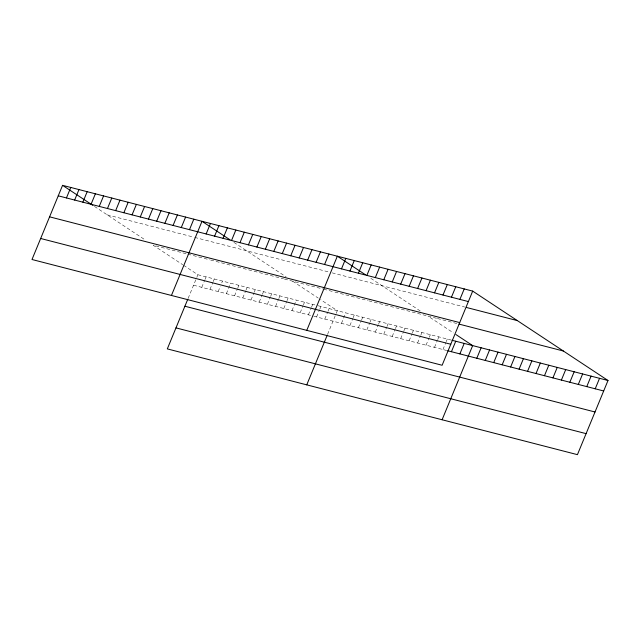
<?xml version="1.0" encoding="UTF-8"?>
<svg xmlns="http://www.w3.org/2000/svg" width="640" height="640" viewBox="0 0 640 640"><rect width="100%" height="100%" fill="white"/><g stroke="black" fill="none" stroke-linecap="round" stroke-linejoin="round"><path stroke-width="0.48" stroke-dasharray="3.2 2.4" d="M188.152 298.352L196.44 278.232M196.8 277.36L197.88 274.744L183.528 265.256M201.768 287.336L204.64 280.352M205 279.472L206.08 276.856M209.968 289.448L212.848 282.464M213.208 281.592L214.288 278.968M218.168 291.568L220.328 286.328M221.768 282.832L222.488 281.088M226.368 293.68L230.688 283.2M234.576 295.792L237.456 288.808M237.816 287.936L238.896 285.32M242.776 297.912L245.656 290.928M246.016 290.048L247.096 287.432M250.976 300.024L253.856 293.04M254.216 292.168L255.296 289.544M259.184 302.144L262.064 295.152M262.424 294.28L263.504 291.664M267.384 304.256L270.264 297.272M270.624 296.4L271.704 293.776M275.584 306.368L278.464 299.384M278.824 298.512L279.904 295.896M283.792 308.488L286.664 301.504M287.024 300.624L288.104 298.008M291.992 310.6L296.312 300.12M300.192 312.72L303.072 305.728M303.432 304.856L304.512 302.24M308.392 314.832L311.272 307.848M311.632 306.976L312.712 304.352M316.6 316.944L319.48 309.96M319.84 309.088L320.92 306.472M324.8 319.064L327.68 312.08M328.04 311.2L329.12 308.584M327.592 334.312L335.88 314.192M336.24 313.32L337.32 310.696L320.576 299.632M341.464 323.36L345.784 312.88M349.92 325.536L352.8 318.552M353.16 317.68L354.24 315.064M358.376 327.72L361.256 320.736M361.616 319.864L362.696 317.24M366.84 329.904L369.72 322.92M370.08 322.04L371.16 319.424M375.296 332.08L378.176 325.096M378.536 324.224L379.616 321.608M383.752 334.264L386.632 327.28M386.992 326.408L388.072 323.784M392.216 336.448L395.096 329.464M395.456 328.584L396.536 325.968M400.672 338.624L403.552 331.64M403.912 330.768L404.992 328.152M409.128 340.808L412.008 333.824M412.368 332.952L413.448 330.328M417.592 342.992L420.472 336M420.832 335.128L421.912 332.512M426.048 345.168L428.928 338.184M429.288 337.312L430.368 334.696M434.504 347.352L437.384 340.368M437.744 339.496L438.824 336.872M442.968 349.536L445.848 342.544M446.208 341.672L447.288 339.056M107.216 214.848L193.8 237.168M194.712 237.408L328.424 271.888M332.184 272.856L464.704 307.032M186.04 253.704L153.224 245.24L182.728 264.728M187.856 254.168L209.736 259.808M210.64 260.048L283.552 278.848M284.464 279.08L322.744 288.952M323.68 289.192L334.024 291.864M334.96 292.104L367.856 300.584M368.792 300.832L427.064 315.856M436.464 318.28L428.008 316.096L453.52 332.952M437.408 318.52L457.144 323.608M197.88 274.744L317.272 305.528M318.184 305.76L451.048 340.024M193.56 285.216L312.952 316.008M313.864 316.24L446.728 350.504M370.832 278.328L420.616 311.216M233.904 242.376L286.096 276.856M292.664 281.2L318.184 298.056M94.464 206.416L145.008 239.816"/><path stroke-width="0.96" d="M62.568 185.344L32 259.504L442.12 365.256L472.688 291.104L62.568 185.344L92.864 205.36M66.448 197.936L70.768 187.456M74.648 200.056L78.968 189.576M82.856 202.168L87.176 191.688M91.056 204.28L95.376 193.8M99.256 206.4L103.576 195.92M107.464 208.512L111.784 198.032M115.664 210.632L119.984 200.152M123.864 212.744L128.184 202.264M132.072 214.856L136.384 204.376M140.272 216.976L144.592 206.496M148.472 219.088L152.792 208.608M156.672 221.2L160.992 210.728M164.88 223.32L169.2 212.84M173.08 225.432L177.4 214.952M181.28 227.552L185.6 217.072M189.488 229.664L193.8 219.184M171.44 295.456L202.008 221.304L229.912 239.736M206.144 233.96L210.464 223.48M187.784 299.232L167.312 348.896L577.432 454.656L608 380.496L472.688 291.104M214.608 236.144L218.92 225.664M223.064 238.32L227.384 227.848M231.52 240.504L235.84 230.024M239.984 242.688L244.296 232.208M248.44 244.864L252.76 234.392M256.896 247.048L261.216 236.568M265.36 249.232L269.672 238.752M273.816 251.408L278.136 240.936M282.272 253.592L286.592 243.112M290.736 255.776L295.048 245.296M299.192 257.952L303.512 247.472M307.648 260.136L311.968 249.656M316.112 262.32L320.432 251.84M324.568 264.496L328.888 254.016M306.776 330.36L337.344 256.2L365.256 274.64M341.488 268.864L345.808 258.384M349.944 271.04L354.264 260.56M306.752 384.856L327.232 335.184M358.4 273.224L362.72 262.744M366.864 275.408L371.184 264.928M375.32 277.584L379.64 267.104M383.776 279.768L388.096 269.288M392.24 281.952L396.56 271.472M400.696 284.128L405.016 273.648M409.152 286.312L413.472 275.832M417.616 288.488L421.936 278.016M426.072 290.672L430.392 280.192M434.528 292.856L438.848 282.376M442.992 295.032L447.312 284.56M451.448 297.216L455.768 286.736M459.904 299.4L464.224 288.92M451.424 351.712L455.744 341.232M459.88 353.896L464.2 343.416M442.096 419.76L472.664 345.6L455.912 334.536M476.8 358.256L481.12 347.776M485.256 360.44L489.576 349.96M493.72 362.624L498.04 352.144M502.176 364.8L506.496 354.32M510.632 366.984L514.952 356.504M519.096 369.168L523.416 358.688M527.552 371.344L531.872 360.864M536.008 373.528L540.328 363.048M544.472 375.712L548.792 365.232M552.928 377.888L557.248 367.408M561.384 380.072L565.704 369.592M569.848 382.248L574.168 371.776M578.304 384.432L582.624 373.952M586.76 386.616L591.08 376.136M595.224 388.792L599.544 378.32M58.248 195.824L468.368 301.576M466.584 307.512L517.336 320.6M49.584 216.84L459.704 322.592M459.024 324.096L563.344 351M451.984 340.264L608 380.496M40.664 238.488L450.784 344.248M447.664 350.744L603.68 390.976M184.904 306.232L595.016 411.992M175.976 327.888L586.096 433.64"/></g></svg>
